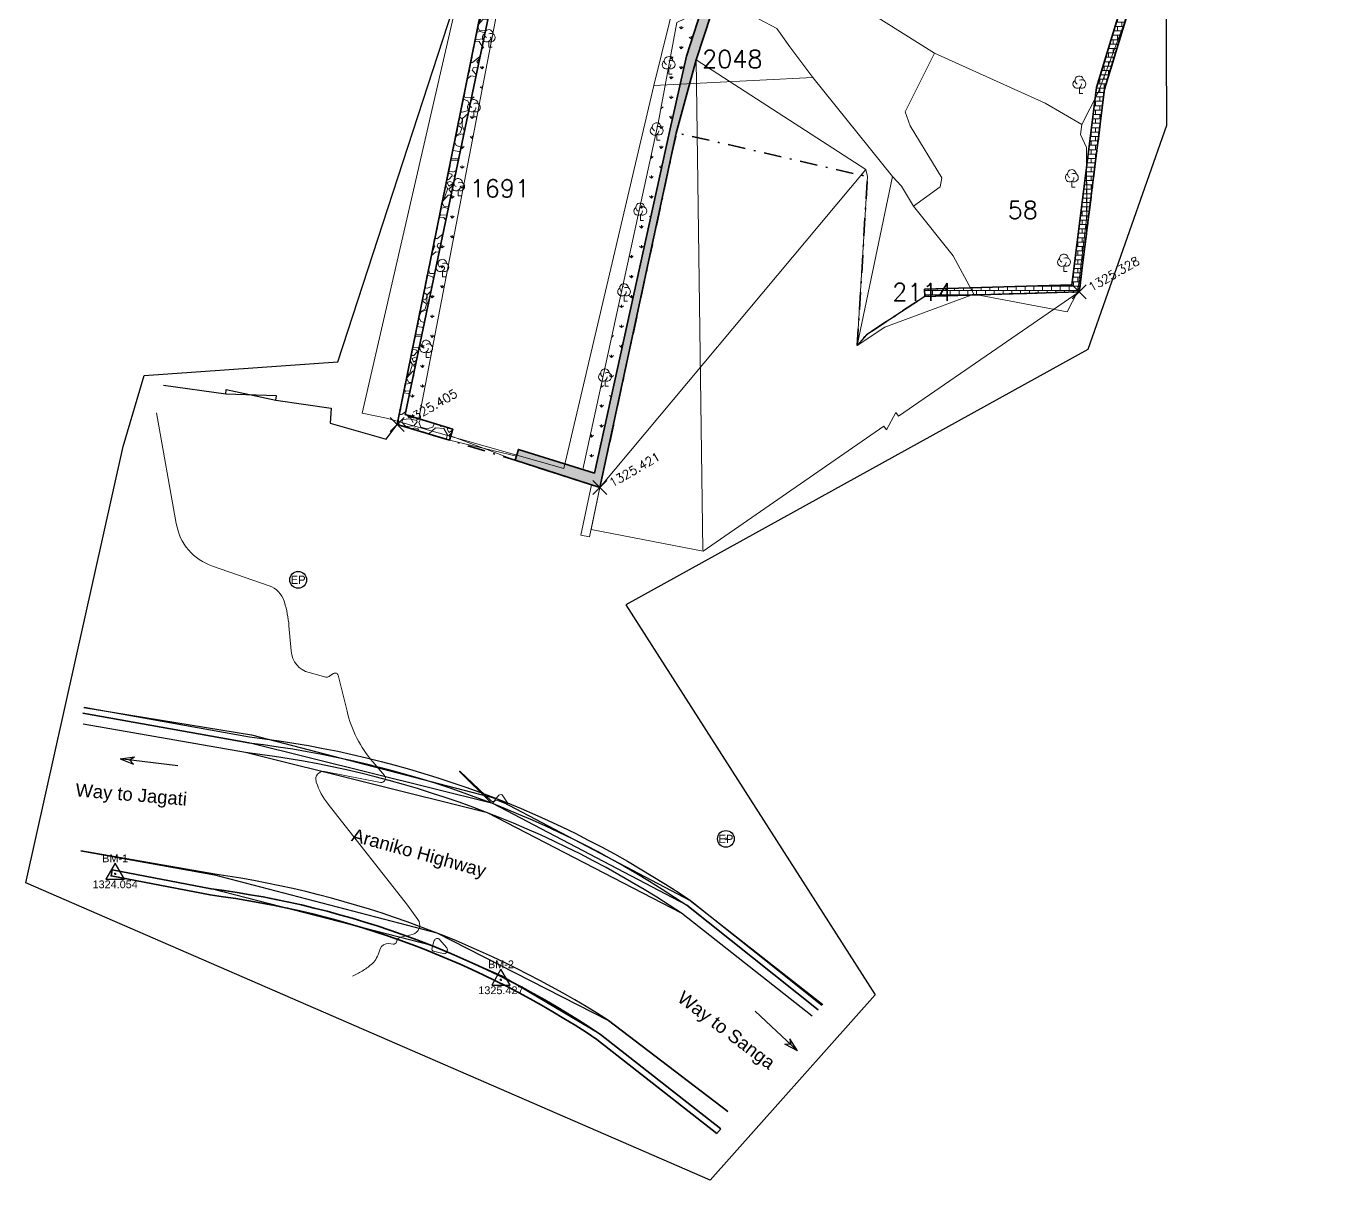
# Model space of a CAD drawing. Header units: metres. Extents: x 642627 to 642864, y 3061318 to 3061472.
# Drawn here: x 642627.2 to 642700.9, y 3061340.9 to 3061406.5 of the extents above; entities that cross this region are included whole.
import ezdxf
from ezdxf.enums import TextEntityAlignment as Align

# ---------------------------------------------------------------- set-up
doc = ezdxf.new("R2010")
doc.units = ezdxf.units.M
doc.header["$MEASUREMENT"] = 0
doc.header["$PDMODE"] = 3
doc.header["$PDSIZE"] = 0.4
doc.linetypes.add('DASHDOT', pattern=[1, 0.5, -0.25, 0, -0.25])
for name, color, linetype, lineweight in [('Arrow', 1, 'Continuous', 25), ('Cadastral PARCEL', 6, 'Continuous', 15), ('Cadastral PARCEL  No.', 4, 'Continuous', 15), ('Fence', 2, 'FENCELINE2', 15), ('Garden', 3, 'Continuous', 9), ('Garden HATCH', 62, 'Continuous', 5), ('Gate', 7, 'Continuous', 15), ('House_Hatch', 8, 'Continuous', 0), ('Index_Contour', 8, 'Continuous', 20), ('Property Boundary', 1, 'DASHDOT', 35), ('Spot_Height', 7, 'Continuous', 15), ('Tree', 3, 'Continuous', 9), ('TRUSS', 2, 'Continuous', 13), ('Wall', 250, 'Continuous', 35), ('Wall_Hatch', 33, 'Continuous', 5)]:
    doc.layers.add(name, color=color, linetype=linetype, lineweight=lineweight)
for name, color, linetype in [('Boundary', 6, 'Continuous'), ('Cordinate', 7, 'Continuous'), ('Drain', 150, 'Continuous'), ('Electirc_Pole', 1, 'Continuous'), ('Features', 5, 'Continuous'), ('Fence_Galvanized Sheet', 2, 'FENCELINE2'), ('Metalled Road', 1, 'Continuous'), ('Traverse Point', 7, 'Continuous')]:
    doc.layers.add(name, color=color, linetype=linetype)
doc.styles.add('Arial', font='arial.ttf')
doc.styles.add('Comic_San', font='comic.ttf')
doc.styles.add('romans', font='romans.shx')
doc.styles.get("Standard").update_dxf_attribs({"font": 'arial.ttf'})
doc.linetypes.add('FENCELINE2', pattern='A,0.25,-0.1,[132,ltypeshp.shx,S=0.1,R=0,X=-0.1,Y=0],-0.1,1', length=1.45)
pattern_1 = [(228.012787504, (1.44, 2), (-16, -18), [0.269072, -26.6381760941]), (184.969740728, (1.26, 1.8), (24, 2), [0.461736, -45.7118495225]), (132.510447078, (0.8, 1.76), (20, -21.9999999999997), [0.325576, -32.2320651922]), (267.273689006, (0.02, 1.26), (2, 40), [0.420476, -41.6271160833]), (292.833654178, (0, 0.84), (-10, 24), [0.41231, -40.8187462562]), (357.273689006, (0.16, 0.46), (-40, 2), [0.420476, -41.6271160833]), (37.6942404667, (0.58, 0.44), (-26, -20), [0.556058, -55.0496970978]), (72.255328375, (1.02, 0.78), (14, 44), [0.524976, -51.9726429936]), (121.429565615, (1.18, 1.28), (-16, 26), [0.4219, -41.7681462195]), (175.236358309, (0.96, 1.64), (22, -2), [0.481664, -23.6015251576]), (222.397437798, (0.48, 1.68), (-23.9999999999999, -22), [0.622896, -61.6667500096]), (138.814074834, (2, 1.24), (-14, 12), [0.212602, -21.0476896255]), (171.46923439, (1.84, 1.38), (26, -4), [0.404474, -40.0430228323]), (225, (1.44, 1.44), (-2e-16, -2), [0.282842, -2.5455851247]), (203.198590514, (1.3, 1.68), (10, 4), [0.152316, -15.0792302117]), (291.801409486, (1.16, 1.62), (-2, 6), [0.215406, -10.5549236143]), (30.963756532, (1.24, 1.42), (6, 4), [0.349858, -11.3120457897]), (161.565051177, (1.54, 1.6), (4, -2), [0.252982, -6.0715733203]), (16.389540334, (0, 1.62), (20, 6), [0.3544, -35.0856902933]), (70.346175942, (0.34, 1.72), (-8.0000000000024, -22.000000000007), [0.297322, -29.4348154946]), (293.198590514, (1.54, 2), (-4, 10), [0.30463, -14.9269162117]), (343.610459666, (1.66, 1.72), (-20, 6), [0.3544, -35.0856902933]), (339.44395478, (0, 0.38), (-10, 4), [0.34176, -16.7462474906]), (294.775140569, (0.32, 0.26), (-10, 22), [0.286356, -28.3492861266]), (66.801409486, (1.56, 0), (4, 10), [0.30463, -14.9269162117]), (17.3540246363, (1.68, 0.28), (-26, -8), [0.335262, -33.1908472285]), (69.44395478, (0.58, 0), (-4, -10), [0.17088, -16.9171274906]), (101.309932474, (1.44, 0), (-2, 8), [0.10198, -10.0960590272]), (165.963756532, (1.42, 0.1), (6, -2), [0.41231, -7.8339012512]), (186.009005957, (1.02, 0.2), (20, 2), [0.3821, -37.8278463491]), (303.690067526, (1.24, 1.24), (-2, 4), [0.288444, -6.9226585509]), (353.157226587, (1.4, 1), (34, -4.0000000000001), [0.503588, -49.855125248]), (60.945395901, (1.9, 0.94), (-8, -14), [0.205912, -20.385348282]), (90, (2, 1.12), (-2, 2), [0.12, -1.88]), (120.256437164, (0.98, 0.26), (8, -14), [0.277848, -27.5070399789]), (48.012787504, (0.84, 0.5), (16, 18), [0.538144, -26.3691040941]), (0, (1.2, 0.9), (2, 2), [0.52, -1.48]), (325.304846469, (1.72, 0.9), (20.0000000000003, -13.9999999999997), [0.316228, -31.3065486017]), (254.054604099, (1.98, 0.72), (-2, -8), [0.291204, -14.2690157786]), (207.645975364, (1.9, 0.44), (-38, -20), [0.47413, -46.9389483645]), (175.42607874, (1.48, 0.22), (-26, 2), [0.501598, -49.658146816])]
pattern_2 = [(90, (0, 0), (-0.5656854248, 0.5656854248), [0.15, -0.9813708504]), (45, (0, 0), (-0.56568542495, 0.56568542495), [0.15, -0.65]), (135, (0, 0), (-0.56568542495, -0.56568542495), [0.15, -0.65])]

# ---------------------------------------------------------------- blocks, each defined once
blk = doc.blocks.new('ep')
at = {"layer": 'Electirc_Pole'}
blk.add_circle((0, 0), 0.159, dxfattribs=at)
at = {"layer": 'Electirc_Pole', "style": 'Comic_San'}
blk.add_text('EP', height=0.1588, dxfattribs=at).set_placement((0, 0), align=Align.MIDDLE)
blk = doc.blocks.new('Tree')
at = {"layer": 'Tree'}
blk.add_lwpolyline([(0, 0.323), (0, 0), (0.187, 0)], dxfattribs=at)
for centre, start, end in [((-0.125, 0.532), 121.23716, 1.23716), ((-0.008, 0.746), 0.91474, 241.23716), ((0.119, 0.536), 240.88334, 119.11666)]:
    blk.add_arc(centre, 0.244, start, end, dxfattribs=at)
blk = doc.blocks.new('Peg')
blk.add_lwpolyline([(0, 0.548), (-0.475, -0.274), (0.475, -0.274)], close=True)
for points in [[(0, 0), (-0.05, 0)], [(0, 0), (0, 0.05)], [(0, 0), (0.05, 0)], [(0, 0), (0, -0.05)]]:
    blk.add_lwpolyline(points)
at = {"style": 'Arial'}
for p in [(0.001, 0.795), (0.001, -0.544)]:
    blk.add_attdef('00', text='', height=0.4, dxfattribs=at).set_placement(p, align=Align.MIDDLE)

msp = doc.modelspace()

# ---------------------------------------------------------------- hatches: boundary and pattern name
at = {"layer": 'Garden HATCH'}
h = msp.add_hatch(dxfattribs=at)
h.set_pattern_fill('GRASS', color=256, scale=0.8, style=0)
h.set_pattern_definition(pattern_2)
edge = h.paths.add_edge_path()
edge.add_line((642649.5538, 3061384.2147), (642648.7807, 3061384.4539))
edge.add_line((642648.7807, 3061384.4539), (642653.527, 3061407.168))
edge.add_line((642653.527, 3061407.168), (642653.099, 3061407.423))
edge.add_line((642653.099, 3061407.423), (642653.833, 3061411.481))
edge.add_line((642653.833, 3061411.481), (642650.572, 3061412.709))
edge.add_line((642650.572, 3061412.709), (642653.314, 3061422.681))
edge.add_line((642653.314, 3061422.681), (642653.5504, 3061422.6176))
edge.add_line((642653.5504, 3061422.6176), (642652.133, 3061417.335))
edge.add_line((642652.133, 3061417.335), (642651.192, 3061413.68))
edge.add_arc((642651.0265, 3061413.0798), 0.6226, -29.200695, 74.584361, ccw=False)
edge.add_line((642651.57, 3061412.776), (642654.016, 3061411.85))
edge.add_line((642654.016, 3061411.85), (642655.881, 3061411.244))
edge.add_line((642655.881, 3061411.244), (642655.646, 3061410.329))
edge.add_line((642655.646, 3061410.329), (642655.485, 3061409.825))
edge.add_arc((642655.0125, 3061409.1877), 0.7934, 53.444808, 133.464462)
edge.add_line((642654.4667, 3061409.7635), (642649.5538, 3061384.2147))
h = msp.add_hatch(dxfattribs=at)
h.set_pattern_fill('GRASS', color=256, scale=0.8, style=0)
h.set_pattern_definition(pattern_2)
h.paths.add_polyline_path([(642658.8722, 3061381.3315), (642659.533, 3061381.127), (642663.806, 3061400.52), (642664.7702, 3061404.8106), (642665.6069, 3061407.3894), (642664.219, 3061406.726), (642663.145, 3061401.017)])
at = {"layer": 'Wall_Hatch'}
h = msp.add_hatch(dxfattribs=at)
h.set_pattern_fill('BRICK', color=256, style=0)
h.paths.add_polyline_path([(642678.307, 3061391.166), (642687.08, 3061391.422), (642688.518, 3061402.943), (642691.996, 3061414.365), (642682.493, 3061418.694), (642677.715, 3061420.806), (642677.607, 3061420.75), (642677.5335, 3061420.4401), (642682.326, 3061418.3218), (642691.4509, 3061414.165), (642688.0633, 3061403.0399), (642686.6626, 3061391.818), (642678.2951, 3061391.5738)])
h = msp.add_hatch(dxfattribs=at)
h.set_pattern_fill('GRAVEL', color=256, scale=2, style=0)
h.set_pattern_definition(pattern_1)
h.paths.add_polyline_path([(642653.099, 3061407.423), (642653.527, 3061407.168), (642648.7807, 3061384.4539), (642651.481, 3061383.6184), (642651.29, 3061383.001), (642648.3251, 3061383.8888)])
h = msp.add_hatch(dxfattribs=at)
h.set_pattern_fill('GRAVEL', color=256, scale=2, style=0)
h.set_pattern_definition(pattern_1)
h.paths.add_polyline_path([(642659.533, 3061381.127), (642663.806, 3061400.52), (642664.7702, 3061404.8106), (642665.6069, 3061407.3894), (642666.1656, 3061407.2081), (642665.32, 3061404.602), (642664.1846, 3061400.4358), (642659.847, 3061380.301), (642655.023, 3061381.853), (642655.212, 3061382.464)])

# ---------------------------------------------------------------- linework, layer by layer
for points in [[(642691.996, 3061414.365), (642688.518, 3061402.943), (642687.08, 3061391.422)], [(642648.334, 3061383.887), (642648.3251, 3061383.8888)]]:
    msp.add_lwpolyline(points)
at = {"elevation": 1325.155}
msp.add_lwpolyline([(642638.583, 3061385.616), (642638.6137, 3061385.8641), (642641.439, 3061385.263), (642641.4697, 3061385.5111)], close=True, dxfattribs=at)
at = {"layer": 'Arrow'}
for points in [[(642635.8621, 3061364.4871), (642632.5889, 3061364.8876), (642633.3938, 3061365.0061)], [(642635.8621, 3061364.4871), (642632.5889, 3061364.8876), (642633.3415, 3061364.5785)], [(642633.3415, 3061364.5785), (642633.1208, 3061364.8225), (642633.3938, 3061365.0061)], [(642668.6675, 3061350.5476), (642671.0664, 3061348.2849), (642670.6435, 3061348.9799)], [(642668.6675, 3061350.5476), (642671.0664, 3061348.2849), (642670.3479, 3061348.6665)], [(642670.6435, 3061348.9799), (642670.6766, 3061348.6526), (642670.3479, 3061348.6665)]]:
    msp.add_lwpolyline(points, dxfattribs=at)
at = {"layer": 'Boundary'}
msp.add_polyline3d([(642641.5584, 3061466.5925, 0), (642686.7212, 3061468.9375, 0), (642700.6351, 3061471.5035, 0), (642700.9337, 3061457.9573, 0), (642691.9901, 3061414.4084, 0), (642692.0402, 3061400.8824, 0), (642687.5602, 3061388.1453, 0), (642661.3222, 3061373.6266, 0), (642675.4868, 3061351.4804, 0), (642666.1066, 3061340.946, 0), (642627.2312, 3061357.834, 0), (642632.7527, 3061382.6378, 0), (642633.9556, 3061386.6644, 0), (642644.9473, 3061387.4542, 0), (642652.3506, 3061410.1685, 0), (642635.9405, 3061416.7828, 0), (642649.0522, 3061455.8246, 0), (642642.0385, 3061457.5301, 0)], close=True, dxfattribs=at)
at = {"layer": 'Cadastral PARCEL', "elevation": 1326.169}
for points in [[(642678.8581, 3061404.9804), (642672.2498, 3061409.1465), (642671.5799, 3061410.7142), (642671.6823, 3061413.4153), (642672.8293, 3061416.0347), (642673.6081, 3061416.5777), (642673.9449, 3061417.1225), (642675.0594, 3061418.1159), (642676.1316, 3061418.5981)], [(642691.4744, 3061411.5781), (642688.159, 3061402.7489), (642687.2284, 3061400.9376), (642687.157, 3061400.365), (642687.4878, 3061399.6299), (642687.5199, 3061395.711), (642686.9957, 3061391.4687), (642686.3847, 3061390.287), (642681.0828, 3061391.2925), (642676.0349, 3061389.4215), (642674.469, 3061388.38), (642676.462, 3061397.9699), (642671.9394, 3061403.6009), (642662.903, 3061403.1523), (642657.7995, 3061381.3781), (642647.7135, 3061384.2346), (642646.3398, 3061384.5326), (642652.7738, 3061412.525)], [(642671.9394, 3061403.6009), (642670.6431, 3061405.3512), (642669.8959, 3061406.3972), (642667.8871, 3061407.4515), (642664.2151, 3061408.45), (642662.903, 3061403.1523)], [(642677.658, 3061396.2871), (642679.1798, 3061397.3843), (642679.266, 3061397.8938), (642677.4799, 3061400.8569), (642677.1868, 3061401.6483), (642678.8581, 3061404.9804), (642685.1485, 3061402.1444), (642687.2284, 3061400.9376)], [(642681.0828, 3061391.2925), (642679.9173, 3061393.4648), (642677.658, 3061396.2871), (642676.9834, 3061397.4314), (642676.462, 3061397.9699)]]:
    msp.add_lwpolyline(points, dxfattribs=at)
at = {"layer": 'Drain'}
for points in [[(642630.5314, 3061367.8169), (642639.9412, 3061366.1278, -0.1200684), (642664.9912, 3061356.8322), (642672.4555, 3061350.884)], [(642630.472, 3061367.486), (642639.892, 3061365.795, -0.1200553), (642664.792, 3061356.561), (642672.246, 3061350.621)]]:
    msp.add_lwpolyline(points, format="xyb", dxfattribs=at)
at = {"layer": 'Features'}
for points in [[(642677.715, 3061420.806, 0), (642691.996, 3061414.365, 0), (642688.518, 3061402.943, 0), (642687.08, 3061391.422, 0), (642678.307, 3061391.166, 0), (642674.987, 3061388.989, 0), (642674.4686, 3061388.3797, 0)], [(642630.521, 3061367.802, 0), (642640.043, 3061366.24, 0), (642653.945, 3061362.633, 0), (642664.981, 3061356.824, 0), (642672.503, 3061350.927, 0)], [(642672.246, 3061350.621, 0), (642664.792, 3061356.561, 0), (642653.753, 3061362.347, 0), (642639.892, 3061365.795, 0), (642630.472, 3061367.486, 0)], [(642671.9, 3061350.26, 0), (642664.478, 3061356.118, 0), (642653.462, 3061361.816, 0), (642639.7, 3061365.24, 0), (642630.482, 3061366.854, 0)], [(642630.356, 3061359.657, 0), (642637.942, 3061358.2987, 0), (642650.571, 3061354.99, 0), (642660.34, 3061350.005, 0), (642667.119, 3061344.842, 0)], [(642666.706, 3061343.864, 0), (642659.882, 3061349.218, 0), (642654.2524, 3061352.5478, 0), (642650.353, 3061354.249, 0), (642637.749, 3061357.493, 0)]]:
    msp.add_polyline3d(points, dxfattribs=at)
at = {"layer": 'Fence'}
msp.add_lwpolyline([(642648.3251, 3061383.8888), (642653.099, 3061407.423), (642653.828, 3061411.448)], dxfattribs=at)
at = {"layer": 'Fence_Galvanized Sheet'}
for points, elevation in [([(642638.583, 3061385.616), (642635.05, 3061386.101)], 1325.155), ([(642641.439, 3061385.263), (642644.571, 3061384.817), (642644.525, 3061383.953), (642647.692, 3061383.045), (642648.3251, 3061383.8888)], 1325.149)]:
    msp.add_lwpolyline(points, dxfattribs=dict(at, elevation=elevation))
at = {"layer": 'Garden', "elevation": 1325.503}
msp.add_lwpolyline([(642649.5538, 3061384.2147), (642648.7807, 3061384.4539), (642653.527, 3061407.168), (642653.099, 3061407.423), (642653.833, 3061411.481), (642650.572, 3061412.709), (642653.314, 3061422.681), (642653.5504, 3061422.6176), (642652.133, 3061417.335), (642651.192, 3061413.68, -0.4865721), (642651.57, 3061412.776), (642654.016, 3061411.85), (642655.881, 3061411.244), (642655.646, 3061410.329), (642655.485, 3061409.825, 0.3640674), (642654.4667, 3061409.7635)], format="xyb", close=True, dxfattribs=at)
at = {"layer": 'Garden', "elevation": 1325.583}
msp.add_lwpolyline([(642658.8722, 3061381.3315), (642659.533, 3061381.127), (642663.806, 3061400.52), (642664.7702, 3061404.8106), (642665.6069, 3061407.3894), (642664.219, 3061406.726), (642663.145, 3061401.017)], close=True, dxfattribs=at)
at = {"layer": 'Garden'}
msp.add_lwpolyline([(642659.252, 3061377.498), (642658.7657, 3061377.6012), (642659.3713, 3061380.454), (642659.847, 3061380.301)], close=True, dxfattribs=at)
msp.add_lwpolyline([(642666.4895, 3061343.5881), (642666.706, 3061343.864)], dxfattribs=at)
msp.add_circle((642667.004, 3061360.333), 0.0579, dxfattribs=at)
at = {"layer": 'Gate'}
msp.add_lwpolyline([(642651.29, 3061383.001), (642651.3635, 3061383.24), (642655.023, 3061381.853), (642655.0965, 3061382.092)], close=True, dxfattribs=at)
at = {"layer": 'House_Hatch'}
for points, elevation in [([(642665.7011, 3061376.7344), (642665.32, 3061404.602)], 1325.744), ([(642674.957, 3061398.366), (642659.847, 3061380.301)], 1325.421)]:
    msp.add_lwpolyline(points, dxfattribs=dict(at, elevation=elevation))
at = {"layer": 'Index_Contour', "elevation": 1325}
for points in [[(642634.6586, 3061384.5399), (642635.7749, 3061378.2548, 0.279465), (642637.8373, 3061375.8341), (642641.0453, 3061374.7165, -0.2460064), (642641.8985, 3061373.835), (642641.9134, 3061373.7873, -0.0574301), (642642.1764, 3061372.4473), (642642.2984, 3061371.0123, 0.3227069), (642643.3259, 3061369.7844), (642644.2715, 3061369.5307, 0.1526837), (642644.3653, 3061369.5333), (642644.4128, 3061369.5488, 0.0739426), (642644.4998, 3061369.5916), (642644.7094, 3061369.7342, -0.5085473), (642644.978, 3061369.6309), (642645.4747, 3061367.5972, 0.1226574), (642646.9502, 3061364.7074), (642647.6064, 3061363.9357, -0.6511816), (642647.3716, 3061363.535), (642644.1965, 3061364.1586, 0.5510805), (642643.7152, 3061363.6098), (642643.7312, 3061363.5624, 0.0894179), (642644.4116, 3061362.3008), (642648.9044, 3061356.5614), (642649.5046, 3061355.7627, -0.5218086), (642649.1972, 3061354.9073), (642648.5062, 3061354.7408, 0.2903718), (642648.3056, 3061354.5396), (642648.294, 3061354.4909, -0.3866855), (642648.0901, 3061354.3502), (642647.8463, 3061354.3818, 0.3543192), (642647.3603, 3061354.0885), (642647.2363, 3061353.755, -0.148261), (642646.7738, 3061353.1301), (642646.6743, 3061353.054, -0.0492823), (642646.1182, 3061352.7061), (642645.7792, 3061352.5357)], [(642654.3349, 3061362.79), (642654.6007, 3061362.3778, -0.6728626), (642654.5377, 3061362.3036), (642654.3381, 3061362.3899), (642654.0269, 3061362.5197, 0.3618479), (642653.8351, 3061362.4623), (642653.8071, 3061362.4208, -0.4641441), (642653.643, 3061362.4049), (642651.8701, 3061364.17, -0.8210475), (642651.8799, 3061364.1802), (642653.6851, 3061362.4809, 0.4513209), (642653.8468, 3061362.4972), (642653.8756, 3061362.5381, -0.0368268), (642654.0319, 3061362.7297), (642654.1079, 3061362.8106, -0.4785277), (642654.3349, 3061362.79)], [(642650.9382, 3061353.812), (642650.3623, 3061353.9606, -0.4090934), (642650.2929, 3061354.0757), (642650.3045, 3061354.1244, -0.0203917), (642650.355, 3061354.3056), (642650.436, 3061354.558, -0.5599858), (642650.7315, 3061354.6174), (642651.1416, 3061354.1378, -0.6673834), (642650.9382, 3061353.812)]]:
    msp.add_lwpolyline(points, format="xyb", dxfattribs=at)
at = {"layer": 'Metalled Road'}
for points, elevation in [([(642671.9, 3061350.26), (642664.478, 3061356.118, 0.1172836), (642639.7, 3061365.24), (642630.482, 3061366.854)], 1326.977), ([(642667.119, 3061344.842), (642660.34, 3061350.005, 0.1067069), (642637.9554, 3061358.3357), (642630.356, 3061359.657)], 1326.384)]:
    msp.add_lwpolyline(points, format="xyb", dxfattribs=dict(at, elevation=elevation))
at = {"layer": 'Property Boundary', "ltscale": 2, "elevation": 1326.237, "flags": 128}
msp.add_lwpolyline([(642648.3251, 3061383.8888), (642651.29, 3061383.001), (642655.023, 3061381.853), (642659.847, 3061380.301), (642664.19, 3061400.46), (642675.048, 3061397.971), (642674.4686, 3061388.3797), (642674.987, 3061388.989), (642678.307, 3061391.166), (642687.08, 3061391.422), (642688.518, 3061402.943), (642691.996, 3061414.365), (642682.493, 3061418.694), (642677.715, 3061420.806), (642678.995, 3061428.265), (642679.461, 3061431.137), (642680.451, 3061431.243), (642681.442, 3061431.698), (642682.076, 3061432.393), (642685.103, 3061444.572), (642686.083, 3061461.239), (642652.528, 3061457.863), (642651.894, 3061456.914), (642646.637, 3061439.816), (642643.215, 3061428.865), (642639.525, 3061416.955), (642650.572, 3061412.709), (642653.833, 3061411.481), (642653.099, 3061407.423)], close=True, dxfattribs=at)
at = {"layer": 'Spot_Height'}
for p in [(642687.08, 3061391.422, 1325.328), (642648.325, 3061383.889, 1325.405), (642659.847, 3061380.301, 1325.421)]:
    msp.add_point(p, dxfattribs=at)
at = {"layer": 'TRUSS', "elevation": 1325.421}
msp.add_lwpolyline([(642687.08, 3061391.422), (642678.307, 3061391.166), (642674.987, 3061388.989), (642674.4686, 3061388.3797), (642675.048, 3061397.971), (642674.957, 3061398.366), (642665.32, 3061404.602), (642664.19, 3061400.46), (642659.847, 3061380.301), (642659.341, 3061377.9175), (642665.707, 3061376.691), (642675.9784, 3061383.7951), (642676.12, 3061383.589), (642676.6611, 3061384.5674), (642676.8027, 3061384.3613)], close=True, dxfattribs=at)
at = {"layer": 'Wall'}
for points in [[(642678.307, 3061391.166), (642687.08, 3061391.422), (642688.518, 3061402.943), (642691.996, 3061414.365), (642682.493, 3061418.694), (642677.715, 3061420.806), (642677.607, 3061420.75), (642677.5335, 3061420.4401), (642682.326, 3061418.3218), (642691.4509, 3061414.165), (642688.0633, 3061403.0399), (642686.6626, 3061391.818), (642678.2951, 3061391.5738)], [(642653.099, 3061407.423), (642653.527, 3061407.168), (642648.7807, 3061384.4539), (642651.481, 3061383.6184), (642651.29, 3061383.001), (642648.3251, 3061383.8888)]]:
    msp.add_lwpolyline(points, close=True, dxfattribs=at)
at = {"layer": 'Wall', "elevation": 1325.421}
msp.add_lwpolyline([(642659.533, 3061381.127), (642663.806, 3061400.52), (642664.7702, 3061404.8106), (642665.6069, 3061407.3894), (642666.1656, 3061407.2081), (642665.32, 3061404.602), (642664.1846, 3061400.4358), (642659.847, 3061380.301), (642655.023, 3061381.853), (642655.212, 3061382.464)], close=True, dxfattribs=at)
at = {"layer": 'Wall', "elevation": 1326.384}
msp.add_lwpolyline([(642666.4895, 3061343.5881), (642659.6759, 3061348.934, 0.1168641), (642637.6939, 3061357.1465), (642632.067, 3061358.2317), (642632.1334, 3061358.576), (642637.749, 3061357.493, -0.1168723), (642659.882, 3061349.218), (642666.706, 3061343.864)], format="xyb", dxfattribs=at)

# ---------------------------------------------------------------- block references
at = {"layer": 'Cordinate'}
for p in [(642653.533, 3061405.336, 1325.391), (642663.754, 3061403.802, 1325.576), (642687.092, 3061402.7, 1326.008), (642652.683, 3061401.365, 1325.408), (642663.074, 3061400.043, 1325.704), (642686.662, 3061397.38, 1326.054), (642651.795, 3061396.87, 1325.298), (642662.142, 3061395.484, 1325.465), (642686.213, 3061392.58, 1326.145), (642650.901, 3061392.284, 1325.309), (642661.223, 3061390.898, 1325.481), (642649.975, 3061387.688, 1325.298), (642660.14, 3061386.054, 1325.44)]:
    msp.add_blockref('Tree', p, dxfattribs=at)
at = {"layer": 'Electirc_Pole', "xscale": 3, "yscale": 3, "zscale": 3}
for p in [(642642.697, 3061375.059, 864.956), (642667.004, 3061360.333, 864.956)]:
    msp.add_blockref('ep', p, dxfattribs=at)
at = {"layer": 'Traverse Point'}
ref = msp.add_blockref('Peg', (642632.3, 3061358.351), dxfattribs=dict(at, xscale=1.102782962028868, yscale=1.102782962028868, zscale=1.102782962028868))
ref.add_attrib('00', 'BM-1', dxfattribs={"layer": '0', "height": 0.44111, "style": 'Arial'}).set_placement((642632.3006, 3061359.2277, 1131.9181), align=Align.MIDDLE)
ref.add_attrib('00', '1324.054', dxfattribs={"layer": '0', "height": 0.44111, "style": 'Arial'}).set_placement((642632.3006, 3061357.751, 1131.9181), align=Align.MIDDLE)
ref = msp.add_blockref('Peg', (642654.22, 3061352.332), dxfattribs=dict(at, xscale=1.102782962028868, yscale=1.102782962028868, zscale=1.102782962028868))
ref.add_attrib('00', 'BM-2', dxfattribs={"layer": '0', "height": 0.44111, "style": 'Arial'}).set_placement((642654.2206, 3061353.2087, 1131.9181), align=Align.MIDDLE)
ref.add_attrib('00', '1325.427', dxfattribs={"layer": '0', "height": 0.44111, "style": 'Arial'}).set_placement((642654.2206, 3061351.732, 1131.9181), align=Align.MIDDLE)

# ---------------------------------------------------------------- texts
for s, rotation, p in [('Way to Jagati', 355.17059, (642630.0227, 3061362.7548)), ('Araniko Highway', 344.662994, (642645.6772, 3061360.2252)), ('Way to Sanga', 323.036366, (642664.1816, 3061351.1529))]:
    msp.add_text(s, height=0.75, rotation=rotation).set_placement(p)
at = {"layer": 'Cadastral PARCEL  No.', "style": 'romans'}
for s, p in [('2048', (642665.6515, 3061404.152)), ('1691', (642652.4465, 3061396.8028)), ('58', (642683.0134, 3061395.5747)), ('2114', (642676.4546, 3061390.9075))]:
    msp.add_text(s, height=1, dxfattribs=at).set_placement(p)
at = {"layer": 'Spot_Height', "style": 'romans'}
for s, p in [('1325.328', (642687.78, 3061391.422)), ('1325.405', (642649.025, 3061383.889)), ('1325.421', (642660.547, 3061380.301))]:
    msp.add_text(s, height=0.5, rotation=30, dxfattribs=at).set_placement(p)

doc.saveas('drawing.dxf')
